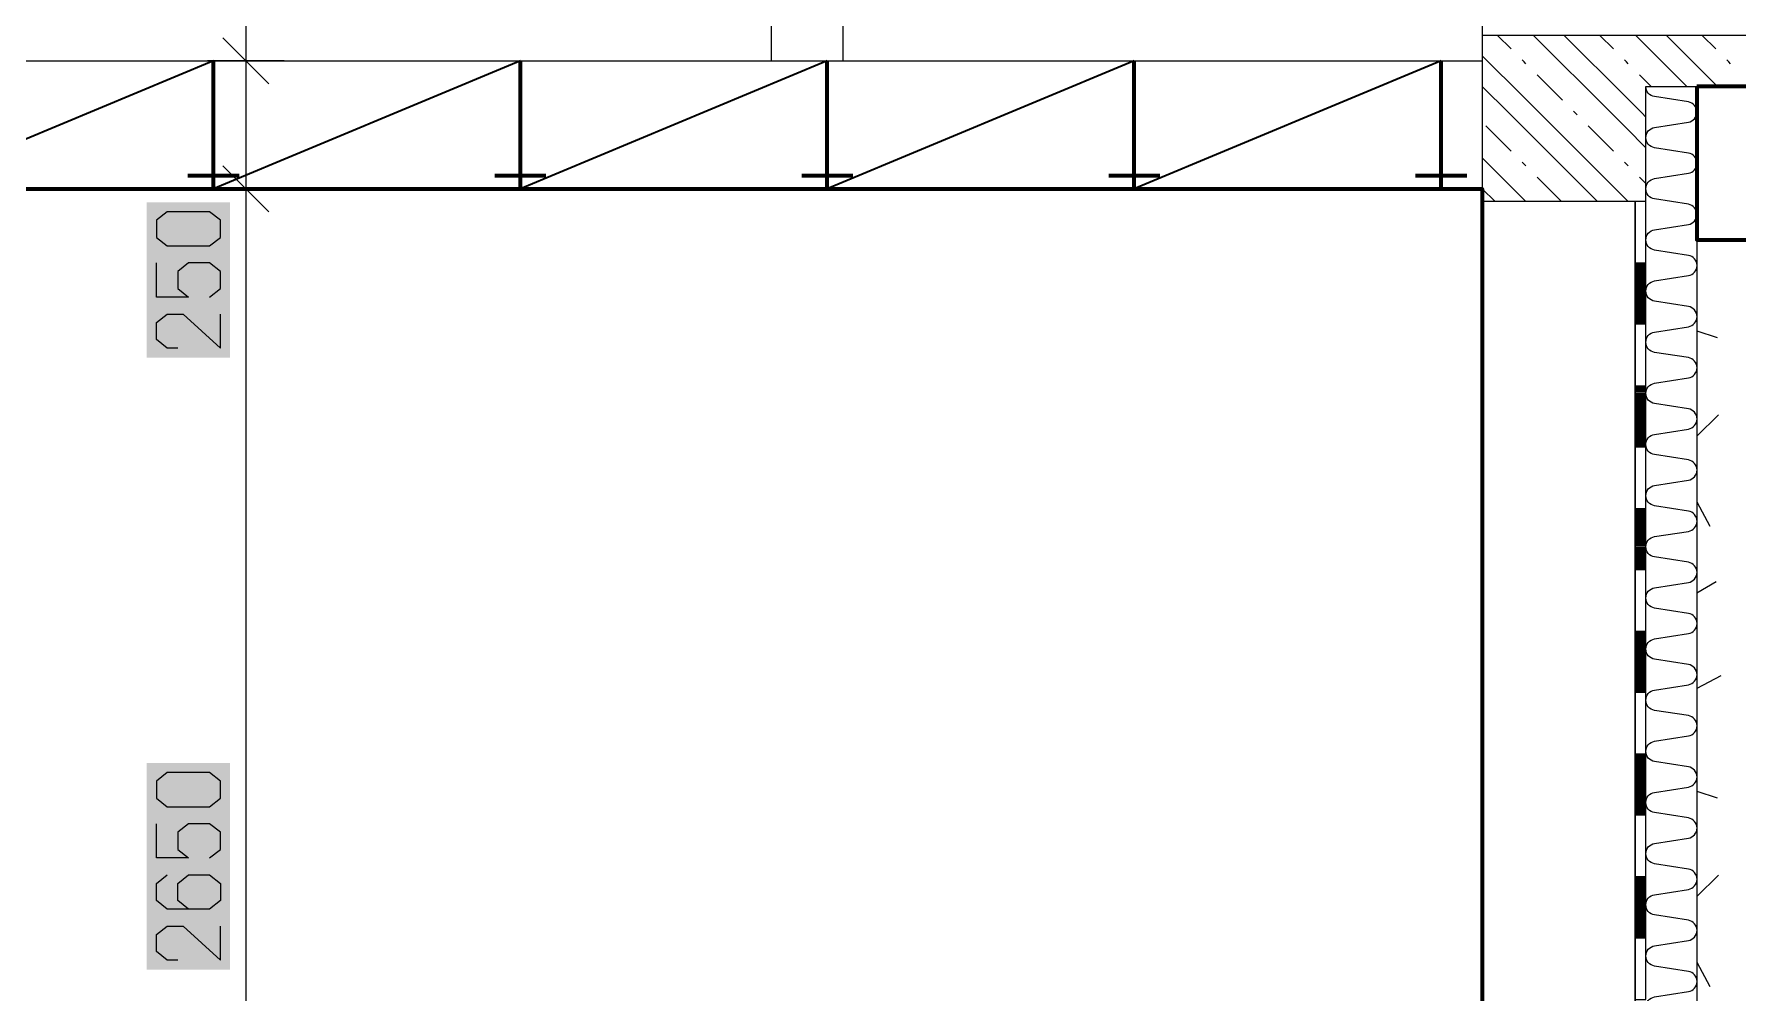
# Model space of a CAD drawing. Header units: millimetres. Extents: x 9557 to 76822, y 14597 to 67378.
# Drawn here: x 56977 to 60308, y 56417 to 58292 of the extents above; entities that cross this region are included whole.
import ezdxf

# ---------------------------------------------------------------- set-up
doc = ezdxf.new("R2010")
doc.units = ezdxf.units.MM
doc.layers.add('PDF_Geometry', color=7, linetype='Continuous')
doc.layers.add('PDF_Solid Fills', color=7, linetype='Continuous')

msp = doc.modelspace()

# ---------------------------------------------------------------- linework, layer by layer
at = {"layer": 'PDF_Geometry', "lineweight": 18}
for points in [[(57391.1, 64064.8), (57391.1, 63989.8), (57391.1, 61339.8), (57391.1, 61239.8), (57391.1, 60989.8), (57391.1, 58339.8), (57391.1, 58239.8), (57391.1, 57989.8), (57391.1, 55339.8), (57391.1, 55264.8)], [(58417.6, 58339.8), (58417.6, 58239.8)], [(58557.6, 58339.8), (58557.6, 58239.8)], [(59807.6, 58339.8), (59807.6, 57989.8)], [(61745.1, 57889.8), (61857.6, 57838.7), (61857.6, 56889.8), (62187.6, 56889.8), (62187.6, 57889.8), (62137.6, 57889.8), (62137.6, 57989.8), (61807.6, 57989.8), (61807.6, 58139.8), (61477.6, 58139.8), (61477.6, 58289.8), (59807.6, 58289.8)], [(59864.5, 58263.2), (59837.8, 58289.8)], [(60127.6, 58070), (60089.7, 58108), (60059.7, 58138), (59907.8, 58289.8)], [(59967.8, 58289.8), (60089.7, 58168), (60119.7, 58138), (60127.6, 58130)], [(60064.5, 58263.2), (60037.8, 58289.8)], [(60207.8, 58189.8), (60107.8, 58289.8)], [(60167.8, 58289.8), (60267.8, 58189.8)], [(60264.5, 58263.2), (60237.8, 58289.8)], [(57436.1, 58194.8), (57346.1, 58284.8)], [(56647.6, 58239.8), (59807.6, 58239.8)], [(57466.1, 58239.8), (57391.1, 58239.8), (57316.1, 58239.8)], [(59807.6, 58250), (59889.7, 58168), (59919.7, 58138), (60089.7, 57968), (60092.8, 57964.8)], [(59893.3, 58234.4), (59889.7, 58238), (59886.1, 58241.6)], [(60093.3, 58234.4), (60089.7, 58238), (60086.1, 58241.6)], [(60293.3, 58234.4), (60289.7, 58238), (60286.1, 58241.6)], [(60032.8, 57964.8), (59889.7, 58108), (59859.7, 58138), (59807.6, 58190)], [(59964.5, 58163.2), (59914.9, 58212.8)], [(60127.6, 57724.8), (60106.6, 57724.8), (60106.6, 57844.8), (60106.6, 57724.8), (60106.6, 57844.8), (60106.6, 57724.8), (60106.6, 57844.8), (60127.6, 57844.8), (60127.6, 57964.8), (60127.6, 58189.8), (60227.6, 58189.8)], [(60137.8, 58189.8), (60114.9, 58212.8)], [(59993.3, 58134.4), (59989.7, 58138), (59986.1, 58141.6)], [(59864.5, 58063.2), (59814.9, 58112.8)], [(60064.5, 58063.2), (60014.9, 58112.8)], [(57436.1, 57944.8), (57346.1, 58034.8)], [(59807.6, 58050), (59889.7, 57968), (59892.8, 57964.8)], [(59893.3, 58034.4), (59889.7, 58038), (59886.1, 58041.6)], [(60093.3, 58034.4), (60089.7, 58038), (60086.1, 58041.6)], [(57466.1, 57989.8), (57391.1, 57989.8), (57316.1, 57989.8)], [(59832.8, 57964.8), (59807.6, 57990)], [(59962.8, 57964.8), (59914.9, 58012.8)], [(60127.6, 58000), (60114.9, 58012.8)], [(60127.6, 57964.8), (59807.6, 57964.8)], [(60106.6, 56404.8), (60106.6, 56524.8), (60106.6, 56644.8), (60106.6, 56764.8), (60106.6, 56884.8), (60106.6, 57004.8), (60106.6, 57124.8), (60106.6, 57244.8), (60106.6, 57364.8), (60106.6, 57484.8), (60106.6, 57604.8), (60106.6, 57724.8), (60106.6, 57844.8), (60106.6, 57964.8), (60106.6, 57844.8), (60106.6, 57724.8), (60106.6, 57604.8), (60106.6, 57484.8), (60106.6, 57364.8), (60106.6, 57244.8), (60106.6, 57124.8), (60106.6, 57004.8), (60106.6, 56884.8), (60106.6, 56764.8), (60106.6, 56644.8), (60106.6, 56524.8), (60106.6, 56404.8)], [(60227.6, 57889.8), (60227.6, 55214.8), (60329.9, 55206.4), (60331.9, 55230.8), (60229.6, 55239.2), (60331.9, 55230.8), (60229.6, 55239.2), (60331.9, 55230.8), (60229.6, 55239.2), (60331.9, 55230.8), (60471.5, 55219.4), (60611, 55207.9), (60750.5, 55196.5), (60890.1, 55185), (61029.6, 55173.6), (60890.1, 55185), (60750.5, 55196.5), (60611, 55207.9), (60471.5, 55219.4), (60331.9, 55230.8), (60229.6, 55239.2)], [(60127.6, 57484.8), (60106.6, 57484.8), (60106.6, 57604.8), (60106.6, 57484.8), (60106.6, 57604.8), (60106.6, 57484.8), (60106.6, 57604.8), (60127.6, 57604.8), (60127.6, 57724.8), (60127.6, 57844.8)], [(60106.6, 57842.4), (60127.6, 57842.4)], [(60106.6, 57840), (60127.6, 57840)], [(60106.6, 57837.6), (60127.6, 57837.6)], [(60106.6, 57835.2), (60127.6, 57835.2)], [(60106.6, 57832.8), (60127.6, 57832.8)], [(60106.6, 57830.4), (60127.6, 57830.4)], [(60106.6, 57828), (60127.6, 57828)], [(60106.6, 57825.6), (60127.6, 57825.6)], [(60106.6, 57823.2), (60127.6, 57823.2)], [(60106.6, 57820.8), (60127.6, 57820.8)], [(60106.6, 57818.4), (60127.6, 57818.4)], [(60106.6, 57816), (60127.6, 57816)], [(60106.6, 57813.6), (60127.6, 57813.6)], [(60106.6, 57811.2), (60127.6, 57811.2)], [(60106.6, 57808.8), (60127.6, 57808.8)], [(60106.6, 57806.4), (60127.6, 57806.4)], [(60106.6, 57804), (60127.6, 57804)], [(60106.6, 57801.6), (60127.6, 57801.6)], [(60106.6, 57799.2), (60127.6, 57799.2)], [(60106.6, 57796.8), (60127.6, 57796.8)], [(60106.6, 57794.4), (60127.6, 57794.4)], [(60106.6, 57792), (60127.6, 57792)], [(60106.6, 57787.2), (60127.6, 57787.2)], [(60106.6, 57784.8), (60127.6, 57784.8)], [(60106.6, 57782.4), (60127.6, 57782.4)], [(60106.6, 57780), (60127.6, 57780)], [(60106.6, 57777.6), (60127.6, 57777.6)], [(60106.6, 57775.2), (60127.6, 57775.2)], [(60106.6, 57772.8), (60127.6, 57772.8)], [(60106.6, 57770.4), (60127.6, 57770.4)], [(60106.6, 57768), (60127.6, 57768)], [(60106.6, 57765.6), (60127.6, 57765.6)], [(60106.6, 57763.2), (60127.6, 57763.2)], [(60106.6, 57760.8), (60127.6, 57760.8)], [(60106.6, 57758.4), (60127.6, 57758.4)], [(60106.6, 57756), (60127.6, 57756)], [(60106.6, 57753.6), (60127.6, 57753.6)], [(60106.6, 57751.2), (60127.6, 57751.2)], [(60106.6, 57748.8), (60127.6, 57748.8)], [(60106.6, 57746.4), (60127.6, 57746.4)], [(60106.6, 57744), (60127.6, 57744)], [(60106.6, 57741.6), (60127.6, 57741.6)], [(60106.6, 57739.2), (60127.6, 57739.2)], [(60106.6, 57736.8), (60127.6, 57736.8)], [(60106.6, 57734.4), (60127.6, 57734.4)], [(60106.6, 57732), (60127.6, 57732)], [(60106.6, 57729.6), (60127.6, 57729.6)], [(60106.6, 57727.2), (60127.6, 57727.2)], [(60227.6, 57712.1), (60267, 57699.2)], [(60127.6, 57244.8), (60106.6, 57244.8), (60106.6, 57364.8), (60106.6, 57244.8), (60106.6, 57364.8), (60106.6, 57244.8), (60106.6, 57364.8), (60127.6, 57364.8), (60127.6, 57484.8), (60127.6, 57604.8)], [(60106.6, 57602.4), (60127.6, 57602.4)], [(60106.6, 57600), (60127.6, 57600)], [(60106.6, 57597.6), (60127.6, 57597.6)], [(60106.6, 57595.2), (60127.6, 57595.2)], [(60106.6, 57592.8), (60127.6, 57592.8)], [(60106.6, 57588), (60127.6, 57588)], [(60106.6, 57585.6), (60127.6, 57585.6)], [(60106.6, 57583.2), (60127.6, 57583.2)], [(60106.6, 57580.8), (60127.6, 57580.8)], [(60106.6, 57578.4), (60127.6, 57578.4)], [(60106.6, 57576), (60127.6, 57576)], [(60106.6, 57573.6), (60127.6, 57573.6)], [(60106.6, 57571.2), (60127.6, 57571.2)], [(60106.6, 57568.8), (60127.6, 57568.8)], [(60106.6, 57566.4), (60127.6, 57566.4)], [(60106.6, 57564), (60127.6, 57564)], [(60106.6, 57561.6), (60127.6, 57561.6)], [(60106.6, 57559.2), (60127.6, 57559.2)], [(60106.6, 57556.8), (60127.6, 57556.8)], [(60106.6, 57554.4), (60127.6, 57554.4)], [(60106.6, 57552), (60127.6, 57552)], [(60106.6, 57549.6), (60127.6, 57549.6)], [(60106.6, 57547.2), (60127.6, 57547.2)], [(60106.6, 57544.8), (60127.6, 57544.8)], [(60106.6, 57542.4), (60127.6, 57542.4)], [(60106.6, 57540), (60127.6, 57540)], [(60106.6, 57537.6), (60127.6, 57537.6)], [(60106.6, 57535.2), (60127.6, 57535.2)], [(60106.6, 57532.8), (60127.6, 57532.8)], [(60106.6, 57530.4), (60127.6, 57530.4)], [(60106.6, 57528), (60127.6, 57528)], [(60106.6, 57525.6), (60127.6, 57525.6)], [(60106.6, 57523.2), (60127.6, 57523.2)], [(60106.6, 57520.8), (60127.6, 57520.8)], [(60227.6, 57505.9), (60269.7, 57548)], [(60106.6, 57518.4), (60127.6, 57518.4)], [(60106.6, 57516), (60127.6, 57516)], [(60106.6, 57513.6), (60127.6, 57513.6)], [(60106.6, 57511.2), (60127.6, 57511.2)], [(60106.6, 57508.8), (60127.6, 57508.8)], [(60106.6, 57506.4), (60127.6, 57506.4)], [(60106.6, 57504), (60127.6, 57504)], [(60106.6, 57501.6), (60127.6, 57501.6)], [(60106.6, 57499.2), (60127.6, 57499.2)], [(60106.6, 57496.8), (60127.6, 57496.8)], [(60106.6, 57494.4), (60127.6, 57494.4)], [(60106.6, 57492), (60127.6, 57492)], [(60106.6, 57487.2), (60127.6, 57487.2)], [(60127.6, 57004.8), (60106.6, 57004.8), (60106.6, 57124.8), (60106.6, 57004.8), (60106.6, 57124.8), (60106.6, 57004.8), (60106.6, 57124.8), (60127.6, 57124.8), (60127.6, 57244.8), (60127.6, 57364.8)], [(60106.6, 57362.4), (60127.6, 57362.4)], [(60106.6, 57360), (60127.6, 57360)], [(60106.6, 57357.6), (60127.6, 57357.6)], [(60106.6, 57355.2), (60127.6, 57355.2)], [(60227.6, 57377.8), (60252.6, 57330.2)], [(60106.6, 57352.8), (60127.6, 57352.8)], [(60106.6, 57350.4), (60127.6, 57350.4)], [(60106.6, 57348), (60127.6, 57348)], [(60106.6, 57345.6), (60127.6, 57345.6)], [(60106.6, 57343.2), (60127.6, 57343.2)], [(60106.6, 57340.8), (60127.6, 57340.8)], [(60106.6, 57338.4), (60127.6, 57338.4)], [(60106.6, 57336), (60127.6, 57336)], [(60106.6, 57333.6), (60127.6, 57333.6)], [(60106.6, 57331.2), (60127.6, 57331.2)], [(60106.6, 57328.8), (60127.6, 57328.8)], [(60106.6, 57326.4), (60127.6, 57326.4)], [(60106.6, 57324), (60127.6, 57324)], [(60106.6, 57321.6), (60127.6, 57321.6)], [(60106.6, 57319.2), (60127.6, 57319.2)], [(60106.6, 57316.8), (60127.6, 57316.8)], [(60106.6, 57314.4), (60127.6, 57314.4)], [(60106.6, 57312), (60127.6, 57312)], [(60106.6, 57309.6), (60127.6, 57309.6)], [(60106.6, 57307.2), (60127.6, 57307.2)], [(60106.6, 57304.8), (60127.6, 57304.8)], [(60106.6, 57302.4), (60127.6, 57302.4)], [(60106.6, 57300), (60127.6, 57300)], [(60106.6, 57297.6), (60127.6, 57297.6)], [(60106.6, 57295.2), (60127.6, 57295.2)], [(60106.6, 57292.8), (60127.6, 57292.8)], [(60106.6, 57288), (60127.6, 57288)], [(60106.6, 57285.6), (60127.6, 57285.6)], [(60106.6, 57283.2), (60127.6, 57283.2)], [(60106.6, 57280.8), (60127.6, 57280.8)], [(60106.6, 57278.4), (60127.6, 57278.4)], [(60106.6, 57276), (60127.6, 57276)], [(60106.6, 57273.6), (60127.6, 57273.6)], [(60106.6, 57271.2), (60127.6, 57271.2)], [(60106.6, 57268.8), (60127.6, 57268.8)], [(60106.6, 57266.4), (60127.6, 57266.4)], [(60106.6, 57264), (60127.6, 57264)], [(60106.6, 57261.6), (60127.6, 57261.6)], [(60106.6, 57259.2), (60127.6, 57259.2)], [(60106.6, 57256.8), (60127.6, 57256.8)], [(60106.6, 57254.4), (60127.6, 57254.4)], [(60106.6, 57252), (60127.6, 57252)], [(60106.6, 57249.6), (60127.6, 57249.6)], [(60106.6, 57247.2), (60127.6, 57247.2)], [(60227.6, 57199.9), (60265.2, 57222.2)], [(60127.6, 56764.8), (60106.6, 56764.8), (60106.6, 56884.8), (60106.6, 56764.8), (60106.6, 56884.8), (60106.6, 56764.8), (60106.6, 56884.8), (60127.6, 56884.8), (60127.6, 57004.8), (60127.6, 57124.8)], [(60106.6, 57122.4), (60127.6, 57122.4)], [(60106.6, 57120), (60127.6, 57120)], [(60106.6, 57117.6), (60127.6, 57117.6)], [(60106.6, 57115.2), (60127.6, 57115.2)], [(60106.6, 57112.8), (60127.6, 57112.8)], [(60106.6, 57110.4), (60127.6, 57110.4)], [(60106.6, 57108), (60127.6, 57108)], [(60106.6, 57105.6), (60127.6, 57105.6)], [(60106.6, 57103.2), (60127.6, 57103.2)], [(60106.6, 57100.8), (60127.6, 57100.8)], [(60106.6, 57098.4), (60127.6, 57098.4)], [(60106.6, 57096), (60127.6, 57096)], [(60106.6, 57093.6), (60127.6, 57093.6)], [(60106.6, 57091.2), (60127.6, 57091.2)], [(60106.6, 57088.8), (60127.6, 57088.8)], [(60106.6, 57086.4), (60127.6, 57086.4)], [(60106.6, 57084), (60127.6, 57084)], [(60106.6, 57081.6), (60127.6, 57081.6)], [(60106.6, 57079.2), (60127.6, 57079.2)], [(60106.6, 57076.8), (60127.6, 57076.8)], [(60106.6, 57074.4), (60127.6, 57074.4)], [(60106.6, 57072), (60127.6, 57072)], [(60106.6, 57069.6), (60127.6, 57069.6)], [(60106.6, 57067.2), (60127.6, 57067.2)], [(60106.6, 57064.8), (60127.6, 57064.8)], [(60106.6, 57062.4), (60127.6, 57062.4)], [(60106.6, 57060), (60127.6, 57060)], [(60106.6, 57057.6), (60127.6, 57057.6)], [(60106.6, 57055.2), (60127.6, 57055.2)], [(60106.6, 57052.8), (60127.6, 57052.8)], [(60106.6, 57050.4), (60127.6, 57050.4)], [(60106.6, 57048), (60127.6, 57048)], [(60106.6, 57045.6), (60127.6, 57045.6)], [(60106.6, 57043.2), (60127.6, 57043.2)], [(60106.6, 57040.8), (60127.6, 57040.8)], [(60106.6, 57038.4), (60127.6, 57038.4)], [(60106.6, 57036), (60127.6, 57036)], [(60106.6, 57033.6), (60127.6, 57033.6)], [(60106.6, 57031.2), (60127.6, 57031.2)], [(60106.6, 57028.8), (60127.6, 57028.8)], [(60106.6, 57026.4), (60127.6, 57026.4)], [(60106.6, 57024), (60127.6, 57024)], [(60106.6, 57021.6), (60127.6, 57021.6)], [(60274.2, 57037.7), (60227.6, 57012.4)], [(60106.6, 57019.2), (60127.6, 57019.2)], [(60106.6, 57016.8), (60127.6, 57016.8)], [(60106.6, 57014.4), (60127.6, 57014.4)], [(60106.6, 57012), (60127.6, 57012)], [(60106.6, 57009.6), (60127.6, 57009.6)], [(60106.6, 57007.2), (60127.6, 57007.2)], [(60127.6, 56524.8), (60106.6, 56524.8), (60106.6, 56644.8), (60106.6, 56524.8), (60106.6, 56644.8), (60106.6, 56524.8), (60106.6, 56644.8), (60127.6, 56644.8), (60127.6, 56764.8), (60127.6, 56884.8)], [(60106.6, 56882.4), (60127.6, 56882.4)], [(60106.6, 56880), (60127.6, 56880)], [(60106.6, 56877.6), (60127.6, 56877.6)], [(60106.6, 56875.2), (60127.6, 56875.2)], [(60106.6, 56872.8), (60127.6, 56872.8)], [(60106.6, 56870.4), (60127.6, 56870.4)], [(60106.6, 56868), (60127.6, 56868)], [(60106.6, 56865.6), (60127.6, 56865.6)], [(60106.6, 56863.2), (60127.6, 56863.2)], [(60106.6, 56860.8), (60127.6, 56860.8)], [(60106.6, 56858.4), (60127.6, 56858.4)], [(60106.6, 56856), (60127.6, 56856)], [(60106.6, 56853.6), (60127.6, 56853.6)], [(60106.6, 56851.2), (60127.6, 56851.2)], [(60106.6, 56848.8), (60127.6, 56848.8)], [(60106.6, 56846.4), (60127.6, 56846.4)], [(60106.6, 56844), (60127.6, 56844)], [(60106.6, 56841.6), (60127.6, 56841.6)], [(60106.6, 56839.2), (60127.6, 56839.2)], [(60106.6, 56836.8), (60127.6, 56836.8)], [(60106.6, 56834.4), (60127.6, 56834.4)], [(60106.6, 56832), (60127.6, 56832)], [(60106.6, 56829.6), (60127.6, 56829.6)], [(60106.6, 56827.2), (60127.6, 56827.2)], [(60106.6, 56824.8), (60127.6, 56824.8)], [(60106.6, 56822.4), (60127.6, 56822.4)], [(60106.6, 56820), (60127.6, 56820)], [(60106.6, 56817.6), (60127.6, 56817.6)], [(60106.6, 56815.2), (60127.6, 56815.2)], [(60106.6, 56812.8), (60127.6, 56812.8)], [(60106.6, 56810.4), (60127.6, 56810.4)], [(60106.6, 56808), (60127.6, 56808)], [(60106.6, 56805.6), (60127.6, 56805.6)], [(60106.6, 56803.2), (60127.6, 56803.2)], [(60106.6, 56800.8), (60127.6, 56800.8)], [(60106.6, 56798.4), (60127.6, 56798.4)], [(60106.6, 56796), (60127.6, 56796)], [(60106.6, 56793.6), (60127.6, 56793.6)], [(60106.6, 56791.2), (60127.6, 56791.2)], [(60106.6, 56788.8), (60127.6, 56788.8)], [(60227.6, 56812.1), (60267, 56799.2)], [(60106.6, 56786.4), (60127.6, 56786.4)], [(60106.6, 56784), (60127.6, 56784)], [(60106.6, 56781.6), (60127.6, 56781.6)], [(60106.6, 56779.2), (60127.6, 56779.2)], [(60106.6, 56776.8), (60127.6, 56776.8)], [(60106.6, 56774.4), (60127.6, 56774.4)], [(60106.6, 56772), (60127.6, 56772)], [(60106.6, 56769.6), (60127.6, 56769.6)], [(60106.6, 56767.2), (60127.6, 56767.2)], [(60127.6, 56284.8), (60106.6, 56284.8), (60106.6, 56404.8), (60106.6, 56284.8), (60106.6, 56404.8), (60106.6, 56284.8), (60106.6, 56404.8), (60127.6, 56404.8), (60127.6, 56524.8), (60127.6, 56644.8)], [(60106.6, 56642.4), (60127.6, 56642.4)], [(60106.6, 56640), (60127.6, 56640)], [(60106.6, 56637.6), (60127.6, 56637.6)], [(60106.6, 56635.2), (60127.6, 56635.2)], [(60106.6, 56632.8), (60127.6, 56632.8)], [(60106.6, 56630.4), (60127.6, 56630.4)], [(60106.6, 56628), (60127.6, 56628)], [(60106.6, 56625.6), (60127.6, 56625.6)], [(60106.6, 56623.2), (60127.6, 56623.2)], [(60106.6, 56620.8), (60127.6, 56620.8)], [(60227.6, 56605.9), (60269.7, 56648)], [(60106.6, 56618.4), (60127.6, 56618.4)], [(60106.6, 56616), (60127.6, 56616)], [(60106.6, 56613.6), (60127.6, 56613.6)], [(60106.6, 56611.2), (60127.6, 56611.2)], [(60106.6, 56608.8), (60127.6, 56608.8)], [(60106.6, 56606.4), (60127.6, 56606.4)], [(60106.6, 56604), (60127.6, 56604)], [(60106.6, 56601.6), (60127.6, 56601.6)], [(60106.6, 56599.2), (60127.6, 56599.2)], [(60106.6, 56596.8), (60127.6, 56596.8)], [(60106.6, 56594.4), (60127.6, 56594.4)], [(60106.6, 56592), (60127.6, 56592)], [(60106.6, 56587.2), (60127.6, 56587.2)], [(60106.6, 56584.8), (60127.6, 56584.8)], [(60106.6, 56582.4), (60127.6, 56582.4)], [(60106.6, 56580), (60127.6, 56580)], [(60106.6, 56577.6), (60127.6, 56577.6)], [(60106.6, 56575.2), (60127.6, 56575.2)], [(60106.6, 56572.8), (60127.6, 56572.8)], [(60106.6, 56570.4), (60127.6, 56570.4)], [(60106.6, 56568), (60127.6, 56568)], [(60106.6, 56565.6), (60127.6, 56565.6)], [(60106.6, 56563.2), (60127.6, 56563.2)], [(60106.6, 56560.8), (60127.6, 56560.8)], [(60106.6, 56558.4), (60127.6, 56558.4)], [(60106.6, 56556), (60127.6, 56556)], [(60106.6, 56553.6), (60127.6, 56553.6)], [(60106.6, 56551.2), (60127.6, 56551.2)], [(60106.6, 56548.8), (60127.6, 56548.8)], [(60106.6, 56546.4), (60127.6, 56546.4)], [(60106.6, 56544), (60127.6, 56544)], [(60106.6, 56541.6), (60127.6, 56541.6)], [(60106.6, 56539.2), (60127.6, 56539.2)], [(60106.6, 56536.8), (60127.6, 56536.8)], [(60106.6, 56534.4), (60127.6, 56534.4)], [(60106.6, 56532), (60127.6, 56532)], [(60106.6, 56529.6), (60127.6, 56529.6)], [(60106.6, 56527.2), (60127.6, 56527.2)], [(60227.6, 56477.8), (60252.6, 56430.2)]]:
    msp.add_lwpolyline(points, dxfattribs=at)
at = {"layer": 'PDF_Geometry', "lineweight": 70}
for points in [[(53260.5, 59639.8), (55883.6, 58167.8), (55883.6, 57989.8), (59807.6, 57989.8), (59807.6, 55339.8), (55883.6, 55339.8), (55883.6, 55506.5), (55586.6, 55506.5), (55586.6, 55673.1), (55289.6, 55673.1), (55289.6, 55839.8), (54992.6, 55839.8), (54992.6, 56006.5), (54695.6, 56006.5), (54695.6, 56173.1), (54398.6, 56173.1), (54398.6, 56339.8), (54101.6, 56339.8), (54101.6, 56506.5), (53804.6, 56506.5), (53804.6, 56673.1), (53507.6, 56673.1), (53507.6, 56839.8), (52457.6, 56839.8)], [(57327.6, 57989.8), (57327.6, 58239.8)], [(57927.6, 57989.8), (57927.6, 58239.8)], [(58527.6, 57989.8), (58527.6, 58239.8)], [(59127.6, 57989.8), (59127.6, 58239.8)], [(59727.6, 57989.8), (59727.6, 58239.8)], [(57377.6, 58014.8), (57277.6, 58014.8)], [(57977.6, 58014.8), (57877.6, 58014.8)], [(58577.6, 58014.8), (58477.6, 58014.8)], [(59177.6, 58014.8), (59077.6, 58014.8)], [(59777.6, 58014.8), (59677.6, 58014.8)]]:
    msp.add_lwpolyline(points, dxfattribs=at)
at = {"layer": 'PDF_Geometry', "lineweight": 35}
for points in [[(57327.6, 58239.8), (56727.6, 57989.8)], [(57927.6, 58239.8), (57327.6, 57989.8)], [(58527.6, 58239.8), (57927.6, 57989.8)], [(59127.6, 58239.8), (58527.6, 57989.8)], [(59727.6, 58239.8), (59127.6, 57989.8)]]:
    msp.add_lwpolyline(points, dxfattribs=at)
at = {"layer": 'PDF_Geometry', "lineweight": 18}
for points in [[(60144.5, 57970, -0.368924), (60127.6, 57989.8, -0.368893), (60144.5, 58009.6), (60210.7, 58020, 0.854055), (60210.7, 58059.6), (60144.5, 58070, -0.368925), (60127.6, 58089.8, -0.368925), (60144.5, 58109.6), (60210.7, 58120, 0.85407), (60210.7, 58159.6), (60144.5, 58170, -0.368893), (60127.6, 58189.8)], [(60106.6, 57789.6), (60127.6, 57789.8, -0.368925), (60144.5, 57809.6), (60210.7, 57820, 0.85407), (60210.7, 57859.6), (60144.5, 57870, -0.368893), (60127.6, 57889.8, -0.368925), (60144.5, 57909.6), (60210.7, 57920, 0.85407), (60210.7, 57959.6), (60144.5, 57970)], [(60106.6, 57590.4), (60127.6, 57589.8, -0.368925), (60144.5, 57609.6), (60210.7, 57620, 0.85407), (60210.7, 57659.6), (60144.5, 57670, -0.368925), (60127.6, 57689.8, -0.368893), (60144.5, 57709.6), (60210.7, 57720, 0.854054), (60210.7, 57759.6), (60144.5, 57770, -0.368924), (60127.6, 57789.8)], [(60106.6, 57489.6), (60127.6, 57489.6, -0.368925), (60144.5, 57509.6), (60210.7, 57520, 0.85407), (60210.7, 57559.6), (60144.5, 57570, -0.368893), (60127.6, 57589.8)], [(60106.6, 57290.4), (60127.6, 57289.8, -0.368925), (60144.5, 57309.6), (60210.7, 57320, 0.85407), (60210.7, 57359.6), (60144.5, 57370, -0.368924), (60127.6, 57389.8, -0.368893), (60144.5, 57409.6), (60210.7, 57420, 0.854055), (60210.7, 57459.6), (60144.5, 57470, -0.368925), (60127.6, 57489.8)], [(60144.5, 56770, -0.368925), (60127.6, 56789.8, -0.368893), (60144.5, 56809.6), (60210.7, 56820, 0.854055), (60210.7, 56859.6), (60144.5, 56870, -0.368925), (60127.6, 56889.8, -0.368925), (60144.5, 56909.6), (60210.7, 56920, 0.85407), (60210.7, 56959.6), (60144.5, 56970, -0.368893), (60127.6, 56989.8, -0.368925), (60144.5, 57009.6), (60210.7, 57020, 0.85407), (60210.7, 57059.6), (60144.5, 57070, -0.368925), (60127.6, 57089.8, -0.368893), (60144.5, 57109.6), (60210.7, 57120, 0.854054), (60210.7, 57159.6), (60144.5, 57170, -0.368924), (60127.6, 57189.8, -0.368925), (60144.5, 57209.6), (60210.7, 57220, 0.85407), (60210.7, 57259.6), (60144.5, 57270, -0.368893), (60127.6, 57289.8)], [(60106.6, 56589.6), (60127.6, 56589.8, -0.368925), (60144.5, 56609.6), (60210.7, 56620, 0.85407), (60210.7, 56659.6), (60144.5, 56670, -0.368893), (60127.6, 56689.8, -0.368925), (60144.5, 56709.6), (60210.7, 56720, 0.854069), (60210.7, 56759.6), (60144.5, 56770)], [(60106.6, 56390.4), (60127.6, 56389.8, -0.368925), (60144.5, 56409.6), (60210.7, 56420, 0.85407), (60210.7, 56459.6), (60144.5, 56470, -0.368925), (60127.6, 56489.8, -0.368893), (60144.5, 56509.6), (60210.7, 56520, 0.854054), (60210.7, 56559.6), (60144.5, 56570, -0.368925), (60127.6, 56589.8)]]:
    msp.add_lwpolyline(points, format="xyb", dxfattribs=at)
at = {"layer": 'PDF_Geometry', "lineweight": 70}
msp.add_lwpolyline([(60227.6, 58189.8), (60227.6, 57889.8), (61745.1, 57889.8), (61085.1, 58189.8)], close=True, dxfattribs=at)
at = {"layer": 'PDF_Geometry', "lineweight": 25}
for points in [[(57216.1, 57894.8), (57236.9, 57878.1), (57320.2, 57878.1), (57341.1, 57894.8), (57341.1, 57928.1), (57320.2, 57944.8), (57236.9, 57944.8), (57216.1, 57928.1)], [(57216.1, 56798.2), (57236.9, 56781.5), (57320.2, 56781.5), (57341.1, 56798.2), (57341.1, 56831.5), (57320.2, 56848.2), (57236.9, 56848.2), (57216.1, 56831.5)]]:
    msp.add_lwpolyline(points, close=True, dxfattribs=at)
for points in [[(57320.2, 57778.1), (57341.1, 57794.8), (57341.1, 57828.1), (57320.2, 57844.8), (57278.6, 57844.8), (57257.7, 57828.1), (57257.7, 57794.8), (57278.6, 57778.1), (57216.1, 57778.1), (57216.1, 57844.8)], [(57257.7, 57678.1), (57236.9, 57678.1), (57216.1, 57694.8), (57216.1, 57728.1), (57236.9, 57744.8), (57268.2, 57744.8), (57341.1, 57678.1), (57341.1, 57744.8)], [(57320.2, 56681.5), (57341.1, 56698.2), (57341.1, 56731.5), (57320.2, 56748.2), (57278.6, 56748.2), (57257.7, 56731.5), (57257.7, 56698.2), (57278.6, 56681.5), (57216.1, 56681.5), (57216.1, 56748.2)], [(57278.6, 56581.5), (57257.7, 56598.2), (57257.7, 56631.5), (57278.6, 56648.2), (57320.2, 56648.2), (57341.1, 56631.5), (57341.1, 56598.2), (57320.2, 56581.5), (57236.9, 56581.5), (57216.1, 56598.2), (57216.1, 56631.5), (57236.9, 56648.2)], [(57257.7, 56481.5), (57236.9, 56481.5), (57216.1, 56498.2), (57216.1, 56531.5), (57236.9, 56548.2), (57268.2, 56548.2), (57341.1, 56481.5), (57341.1, 56548.2)]]:
    msp.add_lwpolyline(points, dxfattribs=at)
at = {"layer": 'PDF_Solid Fills', "color": 7, "lineweight": 18, "true_color": 0xffffff, "transparency": 33554559}
for points in [[(57359.8, 57659.4), (57359.8, 57963.5), (57197.3, 57659.4), (57197.3, 57963.5)], [(57359.8, 56462.7), (57359.8, 56866.9), (57197.3, 56462.7), (57197.3, 56866.9)]]:
    msp.add_solid(points, dxfattribs=at)

doc.saveas('drawing.dxf')
